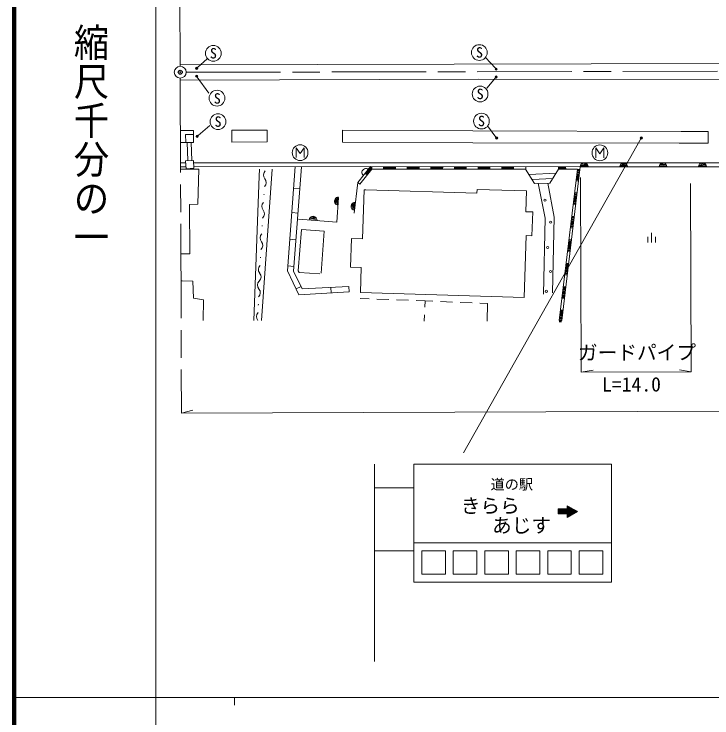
# Model space of a CAD drawing. Units: millimetres, scale not verified. Extents: x 40000 to 680000, y 20000 to 380000.
# Drawn here: x 40000 to 128650, y 202388 to 291759 of the extents above; entities that cross this region are included whole.
import ezdxf
from ezdxf.enums import TextEntityAlignment as Align

# ---------------------------------------------------------------- set-up
doc = ezdxf.new("R2010")
doc.units = ezdxf.units.MM
doc.header["$LTSCALE"] = 1000
doc.header["$PDMODE"] = 32
doc.header["$PDSIZE"] = 500
doc.linetypes.add('CHAIN', pattern=[18.5, 12, -1.5, 3.5, -1.5])
for name, color, linetype, lineweight in [('M-BGD', 7, 'Continuous', 13), ('M-BGD-EXST', 7, 'Continuous', 13), ('M-BMK', 2, 'CHAIN', 13), ('M-BMK-SRVR', 3, 'Continuous', 13), ('M-STR-HTXT', 7, 'Continuous', 13), ('M-STR-STRC', 7, 'Continuous', 13), ('M-STR-STRD', 7, 'Continuous', 13), ('M-TTL', 2, 'Continuous', 140), ('M-TTL-BAND', 7, 'Continuous', 13)]:
    doc.layers.add(name, color=color, linetype=linetype, lineweight=lineweight)
doc.layers.add('M-OTRS', color=6, linetype='Continuous')
doc.styles.add('@ＭＳ ゴシック', font='')
doc.styles.add('ＭＳ ゴシック', font='')
doc.styles.get('@ＭＳ ゴシック').set_extended_font_data('@MS Gothic')
doc.styles.get('ＭＳ ゴシック').set_extended_font_data('MS Gothic')

msp = doc.modelspace()

# ---------------------------------------------------------------- linework, layer by layer
at = {"layer": 'M-BGD'}
for p, q in [((61134, 276957), (62806, 276972)), ((61793, 276454), (62804, 276471)), ((61810, 275463), (61793, 276454)), ((62806, 276972), (62811, 275469)), ((67663, 277006), (72159, 277032)), ((67663, 277006), (67668, 275504)), ((72159, 277032), (72164, 275530)), ((81732, 277012), (81727, 275510)), ((81732, 277012), (98264, 276920)), ((98264, 276920), (124750, 276857)), ((124750, 276857), (128175, 276856)), ((128175, 276856), (128170, 275354)), ((61139, 275455), (62811, 275469)), ((61990, 275462), (62063, 273149)), ((62491, 275460), (62564, 273157)), ((67668, 275504), (72164, 275530)), ((81727, 275510), (98259, 275418)), ((98259, 275418), (124485, 275356)), ((124485, 275356), (128170, 275354)), ((61141, 272881), (61812, 272879)), ((61792, 273129), (62794, 273186)), ((61849, 272128), (61792, 273129)), ((62794, 273186), (62851, 272185)), ((130816, 272873), (62813, 272886)), ((111951, 272539), (112873, 272604)), ((112064, 272718), (112766, 272746)), ((112873, 272604), (112064, 272718)), ((112766, 272746), (112317, 272864)), ((117010, 272636), (117793, 272723)), ((117890, 272571), (117010, 272636)), ((117793, 272723), (117173, 272803)), ((121976, 272563), (122849, 272659)), ((122048, 272682), (122642, 272833)), ((122849, 272659), (122048, 272682)), ((126994, 272580), (127847, 272666)), ((127275, 272606), (127279, 272846)), ((127847, 272666), (127275, 272606)), ((127279, 272846), (127777, 272657)), ((127777, 272657), (127616, 272640)), ((63471, 272073), (61148, 272070)), ((61149, 272380), (61840, 272378)), ((62851, 272185), (61849, 272128)), ((111928, 272381), (62842, 272385)), ((63347, 267627), (63471, 272073)), ((71192, 272069), (71139, 271198)), ((72794, 272074), (71452, 252852)), ((71452, 252852), (72794, 272074)), ((75699, 272385), (74726, 259140)), ((76510, 272382), (75517, 259117)), ((83674, 270367), (85282, 272385)), ((83903, 270176), (85431, 272084)), ((84969, 271505), (84739, 271696)), ((85029, 271584), (84800, 271775)), ((85100, 271664), (84860, 271855)), ((85160, 271744), (84920, 271935)), ((85220, 271824), (84991, 272005)), ((85281, 271894), (85051, 272085)), ((85351, 271974), (85111, 272165)), ((85411, 272054), (85172, 272245)), ((85432, 272164), (85242, 272325)), ((85282, 272385), (85432, 272264)), ((85431, 272084), (85432, 272384)), ((105028, 272082), (85431, 272084)), ((86933, 272079), (86934, 272380)), ((87034, 272079), (87034, 272379)), ((87134, 272079), (87135, 272379)), ((87234, 272078), (87235, 272379)), ((87334, 272078), (87335, 272378)), ((87434, 272078), (87435, 272378)), ((87534, 272077), (87535, 272378)), ((87634, 272077), (87635, 272377)), ((87734, 272077), (87735, 272377)), ((87835, 272076), (87836, 272377)), ((87935, 272076), (87936, 272376)), ((88056, 272376), (88055, 272086)), ((88055, 272086), (88196, 272376)), ((88196, 272376), (88225, 272095)), ((88225, 272095), (88346, 272375)), ((88346, 272375), (88355, 272095)), ((88435, 272074), (88436, 272375)), ((89938, 272080), (89938, 272380)), ((90038, 272079), (90039, 272380)), ((90138, 272079), (90139, 272380)), ((90238, 272079), (90239, 272379)), ((90338, 272079), (90339, 272379)), ((90438, 272078), (90439, 272379)), ((90538, 272078), (90539, 272378)), ((90638, 272078), (90639, 272378)), ((90739, 272077), (90740, 272378)), ((90839, 272077), (90840, 272377)), ((90939, 272077), (90940, 272377)), ((91039, 272076), (91040, 272377)), ((91139, 272076), (91140, 272376)), ((91239, 272076), (91240, 272376)), ((91339, 272075), (91340, 272376)), ((91440, 272075), (91440, 272375)), ((92942, 272080), (92943, 272381)), ((93042, 272080), (93043, 272380)), ((93142, 272080), (93143, 272380)), ((93242, 272079), (93243, 272380)), ((93342, 272079), (93343, 272380)), ((93442, 272079), (93443, 272379)), ((93542, 272078), (93543, 272379)), ((93643, 272078), (93643, 272379)), ((93743, 272078), (93744, 272378)), ((93843, 272078), (93844, 272378)), ((93943, 272077), (93944, 272378)), ((94043, 272077), (94044, 272377)), ((94143, 272077), (94144, 272377)), ((94243, 272076), (94244, 272377)), ((94344, 272076), (94344, 272376)), ((94444, 272076), (94445, 272376)), ((95946, 272081), (95947, 272381)), ((96046, 272081), (96047, 272381)), ((96146, 272080), (96147, 272381)), ((96246, 272080), (96247, 272380)), ((96346, 272080), (96347, 272380)), ((96446, 272079), (96447, 272380)), ((96547, 272079), (96547, 272379)), ((96647, 272079), (96648, 272379)), ((96747, 272078), (96748, 272379)), ((96847, 272078), (96848, 272379)), ((96947, 272078), (96948, 272378)), ((97047, 272077), (97048, 272378)), ((97147, 272077), (97148, 272378)), ((97247, 272077), (97248, 272377)), ((97348, 272077), (97349, 272377)), ((97448, 272076), (97449, 272377)), ((98950, 272082), (98951, 272382)), ((99050, 272081), (99051, 272382)), ((99150, 272081), (99151, 272381)), ((99250, 272081), (99251, 272381)), ((99350, 272080), (99351, 272381)), ((99450, 272080), (99451, 272380)), ((99551, 272080), (99552, 272380)), ((99651, 272079), (99652, 272380)), ((99751, 272079), (99752, 272379)), ((99851, 272079), (99852, 272379)), ((99951, 272078), (99952, 272379)), ((100051, 272078), (100052, 272378)), ((100151, 272078), (100152, 272378)), ((100252, 272077), (100253, 272378)), ((100352, 272077), (100353, 272378)), ((100452, 272077), (100453, 272377)), ((101954, 272082), (101955, 272383)), ((102054, 272082), (102055, 272382)), ((102154, 272081), (102155, 272382)), ((102254, 272081), (102255, 272382)), ((102354, 272081), (102355, 272381)), ((102455, 272081), (102456, 272381)), ((102555, 272080), (102556, 272381)), ((102655, 272080), (102656, 272380)), ((102755, 272080), (102756, 272380)), ((102855, 272079), (102856, 272380)), ((102955, 272079), (102956, 272379)), ((103055, 272079), (103056, 272379)), ((103156, 272078), (103156, 272379)), ((103256, 272078), (103257, 272378)), ((103356, 272078), (103357, 272378)), ((103456, 272077), (103457, 272378)), ((104978, 272083), (106114, 270267)), ((105029, 272383), (105028, 272082)), ((108067, 270301), (109174, 272079)), ((109174, 272079), (109165, 272380)), ((109174, 272079), (111587, 272082)), ((111587, 272082), (109264, 252853)), ((109274, 272079), (109265, 272380)), ((109374, 272079), (109365, 272379)), ((109474, 272079), (109465, 272379)), ((109574, 272078), (109565, 272379)), ((111928, 272381), (109574, 252852)), ((109674, 272078), (109665, 272378)), ((109775, 272078), (109765, 272378)), ((109875, 272077), (109866, 272378)), ((109975, 272077), (109966, 272377)), ((110075, 272077), (110066, 272377)), ((111556, 271782), (111856, 271741)), ((111566, 271882), (111867, 271841)), ((111577, 271982), (111877, 271941)), ((111587, 272082), (111887, 272041)), ((130824, 272372), (111928, 272381)), ((111929, 272429), (112912, 272483)), ((112912, 272483), (111951, 272539)), ((116936, 272406), (117788, 272462)), ((116959, 272546), (117890, 272571)), ((117788, 272462), (116959, 272546)), ((121944, 272414), (122927, 272507)), ((122927, 272507), (121976, 272563)), ((126952, 272431), (127934, 272475)), ((127934, 272475), (126994, 272580)), ((71139, 271198), (70451, 252855)), ((84848, 271355), (84609, 271536)), ((84909, 271435), (84679, 271616)), ((105426, 271370), (108842, 271560)), ((105805, 270758), (108429, 270900)), ((111443, 270881), (111743, 270850)), ((111463, 270981), (111754, 270950)), ((111474, 271081), (111764, 271050)), ((111484, 271181), (111784, 271150)), ((111494, 271281), (111795, 271250)), ((111505, 271381), (111805, 271350)), ((111515, 271481), (111815, 271450)), ((111535, 271581), (111826, 271540)), ((111546, 271682), (111836, 271641)), ((83674, 270367), (83211, 266483)), ((83903, 270176), (83674, 270367)), ((106114, 270267), (108067, 270301)), ((106595, 270275), (107472, 265856)), ((107786, 270291), (108624, 265953)), ((111412, 270590), (111712, 270549)), ((111422, 270691), (111723, 270650)), ((111433, 270791), (111733, 270750)), ((75500, 269642), (76301, 269579)), ((84282, 263215), (84472, 269433)), ((84472, 269433), (84692, 269423)), ((84692, 269423), (98800, 268998)), ((98811, 269488), (98800, 268998)), ((98800, 268998), (98811, 269488)), ((98811, 269488), (105099, 269298)), ((105099, 269298), (105011, 266665)), ((111227, 269099), (111527, 269058)), ((71753, 268902), (71742, 268802)), ((80874, 268373), (80761, 267763)), ((80931, 267672), (80874, 268373)), ((81034, 268463), (80931, 267672)), ((80994, 265339), (81224, 268472)), ((81224, 268472), (80994, 265339)), ((81081, 267511), (81034, 268463)), ((81174, 268502), (81081, 267511)), ((111124, 268198), (111425, 268167)), ((111135, 268298), (111435, 268267)), ((111145, 268398), (111445, 268367)), ((111155, 268498), (111456, 268467)), ((111176, 268598), (111466, 268568)), ((111186, 268699), (111476, 268658)), ((111196, 268799), (111496, 268758)), ((111207, 268899), (111507, 268858)), ((111217, 268999), (111517, 268958)), ((62306, 267580), (63347, 267627)), ((62306, 267580), (62316, 261332)), ((80761, 267763), (81143, 268112)), ((83004, 267736), (82813, 267266)), ((82813, 267266), (83013, 267255)), ((83022, 266934), (83004, 267736)), ((83013, 267255), (83174, 267425)), ((83165, 267825), (83022, 266934)), ((83182, 266864), (83165, 267825)), ((83305, 267845), (83182, 266864)), ((111052, 267607), (111353, 267567)), ((111063, 267708), (111363, 267667)), ((111073, 267808), (111373, 267767)), ((111083, 267908), (111384, 267867)), ((111104, 267998), (111394, 267967)), ((111114, 268098), (111404, 268067)), ((75270, 266558), (76071, 266496)), ((105011, 266665), (105882, 266632)), ((105882, 266632), (105793, 263609)), ((80994, 265339), (76139, 265724)), ((80994, 265339), (76139, 265724)), ((77521, 265740), (78492, 265657)), ((78492, 265657), (77601, 265890)), ((77601, 265890), (78402, 265867)), ((78402, 265867), (77862, 266059)), ((107472, 265856), (107271, 256184)), ((108624, 265953), (108403, 256350)), ((110795, 265515), (111096, 265484)), ((110806, 265616), (111106, 265585)), ((110826, 265716), (111116, 265685)), ((110836, 265816), (111137, 265775)), ((110847, 265916), (111147, 265875)), ((110857, 266016), (111157, 265975)), ((110867, 266116), (111168, 266075)), ((71530, 264908), (71530, 264808)), ((110692, 264625), (110993, 264584)), ((110703, 264725), (111003, 264684)), ((110713, 264825), (111013, 264784)), ((110723, 264925), (111024, 264884)), ((110734, 265025), (111034, 264984)), ((110754, 265115), (111044, 265084)), ((110764, 265215), (111065, 265184)), ((110775, 265315), (111075, 265284)), ((110785, 265415), (111085, 265384)), ((76525, 264391), (76108, 259145)), ((79378, 264212), (76525, 264391)), ((79378, 264212), (79021, 258856)), ((120994, 263984), (120994, 262734)), ((120994, 263984), (120994, 262734)), ((75019, 263164), (75810, 263112)), ((82739, 259615), (82850, 263250)), ((82850, 263250), (84282, 263215)), ((105062, 263631), (104817, 255751)), ((105793, 263609), (105062, 263631)), ((110477, 262833), (110767, 262802)), ((110487, 262933), (110787, 262892)), ((110497, 263033), (110797, 262992)), ((110508, 263133), (110808, 263092)), ((120494, 263484), (120494, 262734)), ((120494, 263484), (120494, 262734)), ((121494, 263484), (121494, 262734)), ((121494, 263484), (121494, 262734)), ((110364, 261942), (110664, 261901)), ((110374, 262042), (110674, 262001)), ((110394, 262132), (110685, 262101)), ((110405, 262232), (110695, 262201)), ((110415, 262332), (110715, 262301)), ((110425, 262432), (110726, 262401)), ((110436, 262533), (110736, 262502)), ((110446, 262633), (110746, 262602)), ((110466, 262733), (110756, 262702)), ((61185, 261315), (62316, 261332)), ((110333, 261642), (110623, 261601)), ((110343, 261742), (110643, 261701)), ((110353, 261842), (110654, 261801)), ((71307, 260903), (71307, 260803)), ((110148, 260150), (110448, 260109)), ((74768, 259771), (75559, 259718)), ((84110, 259581), (82739, 259615)), ((84020, 256387), (84110, 259581)), ((110045, 259249), (110335, 259218)), ((110055, 259349), (110355, 259318)), ((110065, 259449), (110366, 259418)), ((110076, 259550), (110376, 259519)), ((110086, 259650), (110386, 259619)), ((110106, 259750), (110397, 259719)), ((110117, 259850), (110407, 259819)), ((110127, 259950), (110427, 259919)), ((110137, 260050), (110438, 260009)), ((74726, 259140), (76179, 256131)), ((75517, 259117), (76602, 256861)), ((76108, 259145), (76198, 258945)), ((76198, 258945), (78861, 258756)), ((109973, 258659), (110263, 258618)), ((109983, 258759), (110283, 258718)), ((109993, 258859), (110294, 258818)), ((110004, 258959), (110304, 258918)), ((110014, 259059), (110314, 259018)), ((110024, 259159), (110325, 259118)), ((61204, 257880), (61344, 257880)), ((61344, 257880), (62696, 257826)), ((62696, 257826), (62779, 255693)), ((75821, 256873), (76452, 257182)), ((82531, 257173), (76602, 256861)), ((80285, 256349), (80247, 257050)), ((82531, 257173), (82569, 256482)), ((109716, 256567), (110016, 256536)), ((109726, 256667), (110026, 256636)), ((109737, 256767), (110037, 256736)), ((109757, 256867), (110047, 256836)), ((109767, 256967), (110067, 256936)), ((109777, 257067), (110078, 257026)), ((109788, 257167), (110088, 257126)), ((62779, 255693), (64060, 255478)), ((82569, 256482), (76179, 256131)), ((83978, 255626), (85100, 255587)), ((104817, 255751), (84020, 256387)), ((109613, 255676), (109903, 255635)), ((109623, 255776), (109914, 255735)), ((109634, 255876), (109934, 255835)), ((109644, 255976), (109944, 255935)), ((109654, 256076), (109955, 256035)), ((109665, 256176), (109965, 256135)), ((109685, 256276), (109975, 256235)), ((109695, 256366), (109985, 256335)), ((109706, 256467), (110006, 256436)), ((64060, 255478), (64012, 252855)), ((71038, 254906), (71028, 254806)), ((86099, 255552), (87598, 255500)), ((88598, 255466), (90097, 255413)), ((91096, 255379), (92218, 255340)), ((92218, 255340), (92176, 254553)), ((92218, 255340), (93191, 255299)), ((94190, 255257), (95688, 255193)), ((96688, 255151), (98186, 255088)), ((99185, 255046), (100158, 255004)), ((100158, 255004), (100111, 252782)), ((109397, 253884), (109687, 253853)), ((109407, 253984), (109698, 253953)), ((109418, 254084), (109718, 254053)), ((109428, 254184), (109728, 254143)), ((92122, 253554), (92080, 252767)), ((109284, 252993), (109584, 252952)), ((109294, 253093), (109595, 253052)), ((109305, 253193), (109605, 253152)), ((109325, 253293), (109615, 253252)), ((109335, 253393), (109626, 253353)), ((109346, 253484), (109646, 253453)), ((109356, 253584), (109656, 253553)), ((109366, 253684), (109667, 253653)), ((109377, 253784), (109677, 253753)), ((109253, 252693), (109543, 252662)), ((109263, 252793), (109554, 252752)), ((109274, 252893), (109574, 252852)), ((112052, 246297), (113552, 246553)), ((112052, 246297), (126021, 246350)), ((126021, 246350), (124520, 246594))]:
    msp.add_line(p, q, dxfattribs=at)
for centre in [(107439, 268130), (108161, 265343), (107771, 262120), (108142, 259075), (107623, 256563)]:
    msp.add_circle(centre, 140, dxfattribs=at)
for centre, radius, start, end in [((112429, 272381), 501, 359.97829, 179.97829), ((117437, 272378), 501, 359.97829, 179.97829), ((122434, 272375), 501, 359.97829, 179.97829), ((127441, 272373), 501, 359.97829, 179.97829), ((72411, 271324), 721, 133.23716, 220.4428), ((84689, 271636), 501, 51.0358, 231.50454), ((71307, 270386), 721, 313.23716, 40.4428), ((81203, 268002), 501, 87.15068, 267.15068), ((72188, 267329), 721, 133.23716, 220.4428), ((83314, 267344), 501, 83.20563, 263.20563), ((71084, 266381), 721, 313.23716, 40.4428), ((77991, 265578), 501, 355.45422, 175.45422), ((71976, 263324), 721, 133.23716, 220.4428), ((70871, 262386), 721, 313.23716, 40.4428), ((71753, 259329), 721, 133.23716, 220.4428), ((70648, 258382), 721, 313.23716, 40.4428), ((71646, 257337), 721, 134.32393, 221.52957), ((70562, 256369), 721, 314.32393, 41.52957), ((71504, 253332), 721, 134.32393, 221.52957)]:
    msp.add_arc(centre, radius, start, end, dxfattribs=at)
at = {"layer": 'M-BGD-EXST'}
for p, q in [((75833, 273536), (75837, 274788)), ((75837, 274788), (76335, 274035)), ((76335, 274035), (76838, 274785)), ((76838, 274785), (76834, 273533)), ((113915, 273507), (113919, 274758)), ((113919, 274758), (114417, 274006)), ((114417, 274006), (114920, 274755)), ((114920, 274755), (114916, 273503))]:
    msp.add_line(p, q, dxfattribs=at)
for centre in [(76335, 274165), (114417, 274136)]:
    msp.add_circle(centre, 1001, dxfattribs=at)
at = {"layer": 'M-BMK'}
for p, q in [((61099, 285128), (60896, 338401)), ((61848, 284375), (160923, 284544)), ((61104, 283626), (61261, 241097))]:
    msp.add_line(p, q, dxfattribs=at)
at = {"layer": 'M-BMK-SRVR'}
msp.add_circle((61107, 284377), 751, dxfattribs=at)
at = {"layer": 'M-OTRS'}
msp.add_point((61107, 284377), dxfattribs=at)
at = {"layer": 'M-STR-HTXT'}
for p, q in [((112052, 246297), (111960, 271008)), ((126021, 246350), (125932, 270241)), ((61261, 241097), (227757, 241718)), ((61261, 241097), (62714, 241483))]:
    msp.add_line(p, q, dxfattribs=at)
at = {"layer": 'M-STR-STRC'}
for p, q in [((63302, 284981), (64527, 286059)), ((101143, 284872), (99865, 286238)), ((63161, 284851), (63231, 284921)), ((101213, 284732), (101283, 284802)), ((63158, 283850), (63228, 283920)), ((63278, 283759), (64753, 281722)), ((101149, 283650), (100053, 282332)), ((101209, 283730), (101280, 283800)), ((63365, 276329), (64851, 277616)), ((101206, 276140), (100139, 277585)), ((63224, 276189), (63294, 276269)), ((119679, 276017), (97095, 236045)), ((101255, 275990), (101326, 276060)), ((85779, 234611), (85779, 209570)), ((90787, 219624), (90787, 234624)), ((90787, 234624), (115881, 234624)), ((115881, 234624), (115881, 219624)), ((90787, 231606), (85779, 231606)), ((109224, 228935), (109110, 228821)), ((109365, 228935), (109110, 228680)), ((109507, 228934), (109110, 228539)), ((109648, 228934), (109110, 228398)), ((109110, 228879), (109669, 228317)), ((109789, 228933), (109170, 228317)), ((109195, 228935), (109811, 228317)), ((109931, 228933), (109312, 228317)), ((109337, 228935), (109952, 228317)), ((110072, 228932), (109453, 228317)), ((109478, 228934), (110093, 228317)), ((110213, 228932), (109595, 228317)), ((109620, 228934), (110234, 228317)), ((110570, 229146), (109737, 228317)), ((109761, 228933), (110630, 228061)), ((110661, 229095), (109879, 228317)), ((109903, 228933), (110719, 228113)), ((110753, 229045), (110020, 228317)), ((110044, 228932), (110808, 228165)), ((110844, 228995), (110162, 228317)), ((110186, 228932), (110897, 228218)), ((110295, 229296), (110277, 229278)), ((110277, 229265), (111164, 228375)), ((110387, 229246), (110277, 229137)), ((110478, 229196), (110277, 228996)), ((110277, 229124), (111075, 228322)), ((110277, 228982), (110986, 228270)), ((110935, 228945), (110277, 228290)), ((111027, 228895), (110277, 228149)), ((111118, 228845), (110278, 228008)), ((111210, 228795), (110278, 227868)), ((110499, 229184), (111253, 228427)), ((110809, 229015), (111342, 228479)), ((111119, 228845), (111431, 228532)), ((109110, 228737), (109528, 228317)), ((109110, 228595), (109387, 228317)), ((109110, 228454), (109246, 228317)), ((110277, 228274), (110541, 228008)), ((110277, 228131), (110452, 227956)), ((110278, 227989), (110363, 227904)), ((111301, 228745), (110591, 228038)), ((111393, 228695), (110937, 228241)), ((111484, 228645), (111283, 228445)), ((111429, 228675), (111520, 228584)), ((90787, 224624), (115881, 224624)), ((90787, 223593), (85779, 223593)), ((90787, 219624), (115881, 219624))]:
    msp.add_line(p, q, dxfattribs=at)
for points in [[(110277, 228932), (110277, 229306), (111556, 228605), (110278, 227854), (110277, 228317), (109110, 228317), (109110, 228935)], [(91787, 220624), (94787, 220624), (94787, 223624), (91787, 223624)], [(95787, 220624), (98787, 220624), (98787, 223624), (95787, 223624)], [(99787, 220624), (102787, 220624), (102787, 223624), (99787, 223624)], [(103787, 220624), (106787, 220624), (106787, 223624), (103787, 223624)], [(107787, 220624), (110787, 220624), (110787, 223624), (107787, 223624)], [(111787, 220624), (114787, 220624), (114787, 223624), (111787, 223624)]]:
    msp.add_lwpolyline(points, close=True, dxfattribs=at)
for centre, radius in [((65310, 286777), 1001), ((99096, 286871), 1001), ((63191, 284881), 140), ((63191, 284881), 110), ((63191, 284881), 80.1), ((63191, 284881), 50.1), ((63191, 284881), 20), ((101243, 284762), 140), ((101243, 284762), 110), ((101243, 284762), 80.1), ((101243, 284762), 50.1), ((101243, 284762), 20), ((63188, 283880), 140), ((63188, 283880), 110), ((63188, 283880), 80.1), ((63188, 283880), 50.1), ((63188, 283880), 20), ((101240, 283760), 140), ((101240, 283760), 110), ((101240, 283760), 80.1), ((101240, 283760), 50.1), ((101240, 283760), 20), ((99200, 281614), 1001), ((65783, 281078), 1001), ((65904, 278103), 1001), ((99369, 278169), 1001), ((63254, 276229), 140), ((63254, 276229), 110), ((63254, 276229), 80.1), ((63254, 276229), 50.1), ((63254, 276229), 20), ((101295, 276020), 140), ((119678, 276017), 140), ((101295, 276020), 110), ((101295, 276020), 80.1), ((101295, 276020), 50.1), ((101295, 276020), 20), ((119678, 276017), 110), ((119678, 276017), 80.1), ((119678, 276017), 50.1), ((119678, 276017), 20)]:
    msp.add_circle(centre, radius, dxfattribs=at)
at = {"layer": 'M-STR-STRD'}
for p, q in [((61100, 285328), (306065, 285851)), ((61104, 283366), (98996, 283477)), ((98996, 283477), (144097, 283415))]:
    msp.add_line(p, q, dxfattribs=at)
at = {"layer": 'M-TTL'}
msp.add_line((40000, 380000), (40000, 20000), dxfattribs=at)
at = {"layer": 'M-TTL-BAND'}
for p, q in [((58000, 370000), (58000, 20000)), ((40000, 205000), (579000, 205000)), ((68000, 205000), (68000, 204000))]:
    msp.add_line(p, q, dxfattribs=at)

# ---------------------------------------------------------------- texts
at = {"layer": 'M-STR-HTXT', "style": 'ＭＳ ゴシック'}
for s, rotation, p in [('ガードパイプ', 0.214, (111631, 247291)), ('L=14.0', 0.213, (114695, 243259))]:
    msp.add_text(s, height=1833, rotation=rotation, dxfattribs=at).set_placement(p, align=Align.BOTTOM_LEFT)
at = {"layer": 'M-STR-STRC', "style": 'ＭＳ ゴシック'}
for p in [(65315, 286782), (99116, 286891), (65813, 281047), (99205, 281619), (99369, 278183), (65909, 278109)]:
    msp.add_text('S', height=1320, rotation=359, dxfattribs=at).set_placement(p, align=Align.MIDDLE_CENTER)
msp.add_text('道の駅', height=1320, rotation=0.153, dxfattribs=at).set_placement((103230, 230991), align=Align.BOTTOM_CENTER)
for s, p in [('きらら', (96749, 227854)), ('あじす', (100720, 225354))]:
    msp.add_text(s, height=1833, rotation=0.153, dxfattribs=at).set_placement(p, align=Align.BOTTOM_LEFT)
at = {"layer": 'M-TTL-BAND', "style": '@ＭＳ ゴシック', "width": 1.1}
msp.add_text('縮尺千分の一', height=3290, rotation=270, dxfattribs=at).set_placement((49777, 261030), align=Align.MIDDLE_RIGHT)

doc.saveas('drawing.dxf')
